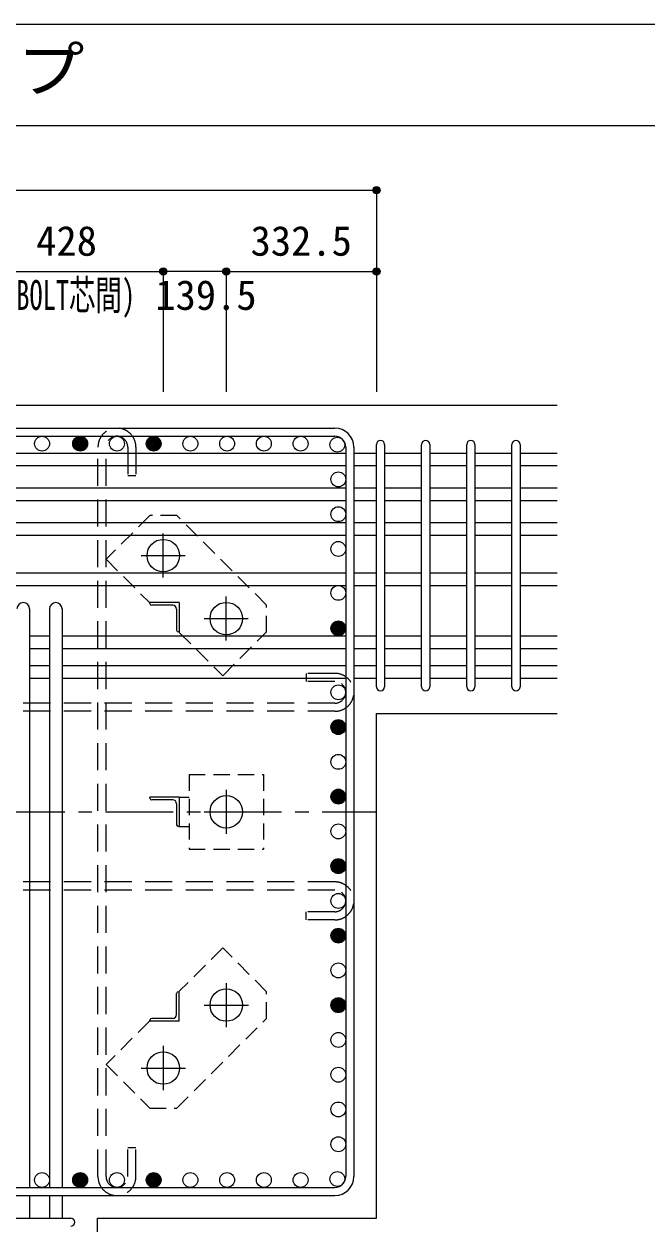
# Model space of a CAD drawing. Units: millimetres at full size, sheet at 1:30. Extents: x -5973 to 5954, y -4195 to 4201.
# Drawn here: x 672 to 2051, y 1543 to 4201 of the extents above; entities that cross this region are included whole.
import ezdxf
from ezdxf.enums import TextEntityAlignment as Align

# ---------------------------------------------------------------- set-up
doc = ezdxf.new("R2010")
doc.units = ezdxf.units.MM
doc.header["$LTSCALE"] = 30
doc.header["$PDMODE"] = 32
doc.header["$PDSIZE"] = 15
for name, pattern in [('CHAIN1', [8, 5, -1, 1, -1]), ('DASHED1', [1.8, 1.2, -0.6]), ('DASHED2', [3, 2, -1])]:
    doc.linetypes.add(name, pattern=pattern)
for name, color, linetype in [('0-1_躯体線', 2, 'Continuous'), ('0-2_アンカーボルト', 4, 'CHAIN1'), ('0-3_立上り筋', 4, 'Continuous'), ('0-4_フープ筋', 7, 'Continuous'), ('0-5_基礎梁筋', 7, 'Continuous'), ('0-6_スタラップ筋', 7, 'Continuous'), ('0-7_文字', 4, 'Continuous'), ('0-9_プレート', 4, 'DASHED1'), ('0-A_アングル', 4, 'Continuous'), ('0-C', 7, 'DASHED2'), ('0-D_寸法', 4, 'Continuous'), ('6-7_文字', 7, 'Continuous'), ('F-0_枠', 6, 'Continuous')]:
    doc.layers.add(name, color=color, linetype=linetype)
doc.styles.add('ＭＳ ゴシック', font='')
doc.styles.get('ＭＳ ゴシック').set_extended_font_data('MS Gothic')

msp = doc.modelspace()

# ---------------------------------------------------------------- linework, layer by layer
at = {"layer": '0-1_躯体線'}
for p, q in [((1852.44, 3356.03), (-347.56, 3356.03)), ((1452.44, 2674.03), (1852.44, 2674.03)), ((1452.44, 1556.03), (1452.44, 2674.03))]:
    msp.add_line(p, q, dxfattribs=at)
msp.add_lwpolyline([(834.44, 1156.03), (834.44, 1556.03), (1452.44, 1556.03)], dxfattribs=at)
at = {"layer": '0-2_アンカーボルト'}
for p, q in [((980.44, 2974.83), (980.44, 3072.33)), ((931.64, 3023.53), (1029.14, 3023.53)), ((1119.94, 2835.33), (1119.94, 2932.83)), ((1071.14, 2884.03), (1168.64, 2884.03)), ((1119.94, 2504.83), (1119.94, 2407.33)), ((1071.24, 2456.03), (1168.74, 2456.03)), ((1119.94, 2076.83), (1119.94, 1979.33)), ((1071.24, 2028.03), (1168.74, 2028.03)), ((980.44, 1937.33), (980.44, 1839.83)), ((931.74, 1888.53), (1029.24, 1888.53))]:
    msp.add_line(p, q, dxfattribs=at)
at = {"layer": '0-2_アンカーボルト', "color": 3, "linetype": 'Continuous'}
for centre in [(980.44, 3023.53), (1119.94, 2884.03), (1119.94, 2456.03), (1119.94, 2028.03), (980.44, 1888.53)]:
    msp.add_circle(centre, 36, dxfattribs=at)
at = {"layer": '0-3_立上り筋', "color": 3}
for centre in [(711.94, 3271.53), (796.43, 3271.53), (877.76, 3271.53), (959.09, 3271.53), (1040.42, 3271.53), (1121.75, 3271.53), (1203.08, 3271.53), (1284.41, 3271.53), (1365.74, 3269.33), (1367.94, 3192.33), (1367.94, 3115.33), (1367.94, 3038.33), (1367.94, 2941.03), (1367.94, 2862.53), (1367.94, 2720.73), (1367.94, 2643.73), (1367.94, 2566.73), (1367.94, 2489.73), (1367.94, 2412.73), (1367.94, 2335.73), (1367.94, 2258.73), (1367.94, 2181.73), (1367.94, 2104.73), (1367.94, 2027.73), (1367.94, 1950.73), (1367.94, 1873.73), (1367.94, 1796.73), (1367.94, 1719.73), (711.94, 1640.53), (796.43, 1640.53), (877.76, 1640.53), (959.09, 1640.53), (1040.42, 1640.53), (1121.75, 1640.53), (1203.08, 1640.53), (1284.41, 1640.53), (1365.74, 1642.73)]:
    msp.add_circle(centre, 16.5, dxfattribs=at)
at = {"layer": '0-3_立上り筋'}
for centre, radius in [((796.43, 3271.53), 14.85), ((796.43, 3271.53), 13.2), ((796.43, 3271.53), 11.55), ((796.43, 3271.53), 9.9), ((796.43, 3271.53), 8.25), ((796.43, 3271.53), 6.6), ((796.43, 3271.53), 4.95), ((796.43, 3271.53), 3.3), ((796.43, 3271.53), 1.65), ((959.09, 3271.53), 14.85), ((959.09, 3271.53), 13.2), ((959.09, 3271.53), 11.55), ((959.09, 3271.53), 9.9), ((959.09, 3271.53), 8.25), ((959.09, 3271.53), 6.6), ((959.09, 3271.53), 4.95), ((959.09, 3271.53), 3.3), ((959.09, 3271.53), 1.65), ((1367.94, 2862.53), 14.85), ((1367.94, 2862.53), 13.2), ((1367.94, 2862.53), 11.55), ((1367.94, 2862.53), 9.9), ((1367.94, 2862.53), 8.25), ((1367.94, 2862.53), 6.6), ((1367.94, 2862.53), 4.95), ((1367.94, 2862.53), 3.3), ((1367.94, 2862.53), 1.65), ((1367.94, 2643.73), 14.85), ((1367.94, 2643.73), 13.2), ((1367.94, 2643.73), 11.55), ((1367.94, 2643.73), 9.9), ((1367.94, 2643.73), 8.25), ((1367.94, 2643.73), 6.6), ((1367.94, 2643.73), 4.95), ((1367.94, 2643.73), 3.3), ((1367.94, 2643.73), 1.65), ((1367.94, 2489.73), 14.85), ((1367.94, 2489.73), 13.2), ((1367.94, 2489.73), 11.55), ((1367.94, 2489.73), 9.9), ((1367.94, 2489.73), 8.25), ((1367.94, 2489.73), 6.6), ((1367.94, 2489.73), 4.95), ((1367.94, 2489.73), 3.3), ((1367.94, 2489.73), 1.65), ((1367.94, 2335.73), 14.85), ((1367.94, 2335.73), 13.2), ((1367.94, 2335.73), 11.55), ((1367.94, 2335.73), 9.9), ((1367.94, 2335.73), 8.25), ((1367.94, 2335.73), 6.6), ((1367.94, 2335.73), 4.95), ((1367.94, 2335.73), 3.3), ((1367.94, 2335.73), 1.65), ((1367.94, 2181.73), 14.85), ((1367.94, 2181.73), 13.2), ((1367.94, 2181.73), 11.55), ((1367.94, 2181.73), 9.9), ((1367.94, 2181.73), 8.25), ((1367.94, 2181.73), 6.6), ((1367.94, 2181.73), 4.95), ((1367.94, 2181.73), 3.3), ((1367.94, 2181.73), 1.65), ((1367.94, 2027.73), 14.85), ((1367.94, 2027.73), 13.2), ((1367.94, 2027.73), 11.55), ((1367.94, 2027.73), 9.9), ((1367.94, 2027.73), 8.25), ((1367.94, 2027.73), 6.6), ((1367.94, 2027.73), 4.95), ((1367.94, 2027.73), 3.3), ((1367.94, 2027.73), 1.65), ((796.43, 1640.53), 14.85), ((796.43, 1640.53), 13.2), ((796.43, 1640.53), 11.55), ((796.43, 1640.53), 9.9), ((796.43, 1640.53), 8.25), ((959.09, 1640.53), 14.85), ((959.09, 1640.53), 13.2), ((959.09, 1640.53), 11.55), ((959.09, 1640.53), 9.9), ((959.09, 1640.53), 8.25), ((796.43, 1640.53), 6.6), ((796.43, 1640.53), 4.95), ((796.43, 1640.53), 3.3), ((796.43, 1640.53), 1.65), ((959.09, 1640.53), 6.6), ((959.09, 1640.53), 4.95), ((959.09, 1640.53), 3.3), ((959.09, 1640.53), 1.65)]:
    msp.add_circle(centre, radius, dxfattribs=at)
at = {"layer": '0-4_フープ筋'}
for p, q in [((-255.56, 3306.03), (1360.44, 3306.03)), ((-255.56, 3288.03), (1360.44, 3288.03)), ((1384.44, 3264.03), (1384.44, 1648.03)), ((1402.44, 3264.03), (1402.44, 1648.03)), ((-255.56, 1624.03), (1360.44, 1624.03)), ((-255.56, 1606.03), (1360.44, 1606.03))]:
    msp.add_line(p, q, dxfattribs=at)
for centre, radius, start, end in [((1360.44, 3264.03), 42, 0, 90), ((1360.44, 3264.03), 24, 0, 90), ((1360.44, 1648.03), 42, 270, 0), ((1360.44, 1648.03), 24, 270, 0)]:
    msp.add_arc(centre, radius, start, end, dxfattribs=at)
at = {"layer": '0-5_基礎梁筋'}
for p, q in [((102.94, 3250.83), (1384.44, 3250.83)), ((1402.44, 3250.83), (1452.44, 3250.83)), ((1470.44, 3250.83), (1552.44, 3250.83)), ((1570.44, 3250.83), (1652.44, 3250.83)), ((1670.44, 3250.83), (1752.44, 3250.83)), ((1770.44, 3250.83), (1852.44, 3250.83)), ((102.94, 3222.83), (1384.44, 3222.83)), ((1402.44, 3222.83), (1452.44, 3222.83)), ((1470.44, 3222.83), (1552.44, 3222.83)), ((1570.44, 3222.83), (1652.44, 3222.83)), ((1670.44, 3222.83), (1752.44, 3222.83)), ((1770.44, 3222.83), (1852.44, 3222.83)), ((102.94, 3173.83), (1384.44, 3173.83)), ((1402.44, 3173.83), (1452.44, 3173.83)), ((1470.44, 3173.83), (1552.44, 3173.83)), ((1570.44, 3173.83), (1652.44, 3173.83)), ((1670.44, 3173.83), (1752.44, 3173.83)), ((1770.44, 3173.83), (1852.44, 3173.83)), ((102.94, 3145.83), (1384.44, 3145.83)), ((1402.44, 3145.83), (1452.44, 3145.83)), ((1470.44, 3145.83), (1552.44, 3145.83)), ((1570.44, 3145.83), (1652.44, 3145.83)), ((1670.44, 3145.83), (1752.44, 3145.83)), ((1770.44, 3145.83), (1852.44, 3145.83)), ((102.94, 3096.83), (1384.44, 3096.83)), ((1402.44, 3096.83), (1452.44, 3096.83)), ((1470.44, 3096.83), (1552.44, 3096.83)), ((1570.44, 3096.83), (1652.44, 3096.83)), ((1670.44, 3096.83), (1752.44, 3096.83)), ((1770.44, 3096.83), (1852.44, 3096.83)), ((102.94, 3068.83), (1384.44, 3068.83)), ((1402.44, 3068.83), (1452.44, 3068.83)), ((1470.44, 3068.83), (1552.44, 3068.83)), ((1570.44, 3068.83), (1652.44, 3068.83)), ((1670.44, 3068.83), (1752.44, 3068.83)), ((1770.44, 3068.83), (1852.44, 3068.83)), ((102.94, 2985.53), (1384.44, 2985.53)), ((1402.44, 2985.53), (1452.44, 2985.53)), ((1470.44, 2985.53), (1552.44, 2985.53)), ((1570.44, 2985.53), (1652.44, 2985.53)), ((1670.44, 2985.53), (1752.44, 2985.53)), ((1770.44, 2985.53), (1852.44, 2985.53)), ((102.94, 2957.53), (1384.44, 2957.53)), ((1402.44, 2957.53), (1452.44, 2957.53)), ((1470.44, 2957.53), (1552.44, 2957.53)), ((1570.44, 2957.53), (1652.44, 2957.53)), ((1670.44, 2957.53), (1752.44, 2957.53)), ((1770.44, 2957.53), (1852.44, 2957.53)), ((684.44, 2905.53), (684.44, 1624.03)), ((728.44, 2905.53), (728.44, 1624.03)), ((756.44, 2905.53), (756.44, 1624.03)), ((684.44, 2846.03), (728.44, 2846.03)), ((756.44, 2846.03), (1384.44, 2846.03)), ((1402.44, 2846.03), (1452.44, 2846.03)), ((1470.44, 2846.03), (1552.44, 2846.03)), ((1570.44, 2846.03), (1652.44, 2846.03)), ((1670.44, 2846.03), (1752.44, 2846.03)), ((1770.44, 2846.03), (1852.44, 2846.03)), ((684.44, 2818.03), (728.44, 2818.03)), ((756.44, 2818.03), (1384.44, 2818.03)), ((1402.44, 2818.03), (1452.44, 2818.03)), ((1470.44, 2818.03), (1552.44, 2818.03)), ((1570.44, 2818.03), (1652.44, 2818.03)), ((1670.44, 2818.03), (1752.44, 2818.03)), ((1770.44, 2818.03), (1852.44, 2818.03)), ((684.44, 2780.03), (728.44, 2780.03)), ((756.44, 2780.03), (1384.44, 2780.03)), ((1402.44, 2780.03), (1452.44, 2780.03)), ((1470.44, 2780.03), (1552.44, 2780.03)), ((1570.44, 2780.03), (1652.44, 2780.03)), ((1670.44, 2780.03), (1752.44, 2780.03)), ((1770.44, 2780.03), (1852.44, 2780.03)), ((684.44, 2752.03), (728.44, 2752.03)), ((756.44, 2752.03), (1384.44, 2752.03)), ((1402.44, 2752.03), (1452.44, 2752.03)), ((1470.44, 2752.03), (1552.44, 2752.03)), ((1570.44, 2752.03), (1652.44, 2752.03)), ((1670.44, 2752.03), (1752.44, 2752.03)), ((1770.44, 2752.03), (1852.44, 2752.03)), ((684.44, 1606.03), (684.44, 1556.03)), ((728.44, 1606.03), (728.44, 1556.03)), ((756.44, 1606.03), (756.44, 1556.03))]:
    msp.add_line(p, q, dxfattribs=at)
for centre in [(670.44, 2905.53), (742.44, 2905.53)]:
    msp.add_arc(centre, 14, 0, 180, dxfattribs=at)
at = {"layer": '0-6_スタラップ筋'}
for p, q in [((1452.44, 2733.03), (1452.44, 3269.83)), ((1470.44, 3269.83), (1470.44, 2733.03)), ((1552.44, 2733.03), (1552.44, 3269.83)), ((1570.44, 3269.83), (1570.44, 2733.03)), ((1652.44, 2733.03), (1652.44, 3269.83)), ((1670.44, 3269.83), (1670.44, 2733.03)), ((1752.44, 2733.03), (1752.44, 3269.83)), ((1770.44, 3269.83), (1770.44, 2733.03)), ((329.44, 1556.03), (775.44, 1556.03))]:
    msp.add_line(p, q, dxfattribs=at)
for centre, start, end in [((1461.44, 3269.83), 0, 180), ((1561.44, 3269.83), 0, 180), ((1661.44, 3269.83), 0, 180), ((1761.44, 3269.83), 0, 180), ((1461.44, 2733.03), 180, 0), ((1561.44, 2733.03), 180, 0), ((1661.44, 2733.03), 180, 0), ((1761.44, 2733.03), 180, 0), ((775.44, 1547.03), 270, 90)]:
    msp.add_arc(centre, 9, start, end, dxfattribs=at)
at = {"layer": '0-9_プレート'}
for p, q in [((950.84, 3112.53), (853.94, 3015.63)), ((1010.24, 3112.53), (950.84, 3112.53)), ((1208.94, 2913.83), (1010.24, 3112.53)), ((853.94, 3015.63), (950.04, 2919.53)), ((1208.94, 2854.43), (1208.94, 2913.83)), ((1037.44, 2538.53), (1037.44, 2373.53)), ((1015.94, 2488.53), (1037.44, 2488.53)), ((1015.94, 2423.53), (1037.44, 2423.53)), ((1037.44, 2373.53), (1202.44, 2373.53)), ((1112.04, 2154.53), (1015.94, 2058.43)), ((1208.94, 2057.63), (1112.04, 2154.53)), ((1208.94, 1998.23), (1208.94, 2057.63)), ((1010.24, 1799.53), (1208.94, 1998.23)), ((950.84, 1799.53), (1010.24, 1799.53))]:
    msp.add_line(p, q, dxfattribs=at)
for points in [[(1015.94, 2853.63), (1112.04, 2757.53), (1208.94, 2854.43)], [(1037.44, 2538.53), (1202.44, 2538.53), (1202.44, 2373.53)], [(950.04, 1992.53), (853.94, 1896.43), (950.84, 1799.53)]]:
    msp.add_lwpolyline(points, dxfattribs=at)
at = {"layer": '0-A_アングル'}
for p, q in [((1015.94, 2919.53), (950.94, 2919.53)), ((950.94, 2917.53), (950.94, 2919.53)), ((1001.44, 2913.53), (954.94, 2913.53)), ((1009.94, 2905.03), (1009.94, 2858.53)), ((1015.94, 2919.53), (1015.94, 2854.53)), ((1015.94, 2854.53), (1013.94, 2854.53)), ((1015.94, 2488.53), (950.94, 2488.53)), ((950.94, 2486.53), (950.94, 2488.53)), ((1001.44, 2482.53), (954.94, 2482.53)), ((1009.94, 2474.03), (1009.94, 2427.53)), ((1015.94, 2488.53), (1015.94, 2423.53)), ((1015.94, 2423.53), (1013.94, 2423.53)), ((1009.94, 2007.03), (1009.94, 2053.53)), ((1013.94, 2057.53), (1015.94, 2057.53)), ((1015.94, 1992.53), (1015.94, 2057.53)), ((950.94, 1992.53), (950.94, 1994.53)), ((1001.44, 1998.53), (954.94, 1998.53)), ((1015.94, 1992.53), (950.94, 1992.53))]:
    msp.add_line(p, q, dxfattribs=at)
for centre, radius, start, end in [((954.94, 2917.53), 4, 180, 270), ((1001.44, 2905.03), 8.5, 0, 90), ((1013.94, 2858.53), 4, 180, 270), ((954.94, 2486.53), 4, 180, 270), ((1001.44, 2474.03), 8.5, 0, 90), ((1013.94, 2427.53), 4, 180, 270), ((1013.94, 2053.53), 4, 90, 180), ((954.94, 1994.53), 4, 90, 180), ((1001.44, 2007.03), 8.5, 270, 0)]:
    msp.add_arc(centre, radius, start, end, dxfattribs=at)
at = {"layer": '0-C'}
for p, q in [((835.76, 1648.03), (835.76, 3264.03)), ((853.76, 1648.03), (853.76, 3264.03)), ((901.76, 3264.03), (901.76, 3200.03)), ((919.76, 3264.03), (919.76, 3200.03)), ((919.76, 3200.03), (901.76, 3200.03)), ((1360.44, 2744.73), (1296.44, 2744.73)), ((1360.44, 2696.73), (-255.56, 2696.73)), ((1360.44, 2678.73), (-255.56, 2678.73)), ((1360.44, 2300.73), (-255.56, 2300.73)), ((1360.44, 2282.73), (-255.56, 2282.73)), ((1360.44, 2234.73), (1296.44, 2234.73)), ((901.76, 1648.03), (901.76, 1712.03))]:
    msp.add_line(p, q, dxfattribs=at)
for points in [[(1360.44, 2762.73), (1296.44, 2762.73), (1296.44, 2744.73)], [(1360.44, 2216.73), (1296.44, 2216.73), (1296.44, 2234.73)], [(919.76, 1648.03), (919.76, 1712.03), (901.76, 1712.03)]]:
    msp.add_lwpolyline(points, dxfattribs=at)
for centre, radius, start, end in [((877.76, 3264.03), 42, 0, 180), ((877.76, 3264.03), 24, 0, 180), ((1360.44, 2720.73), 42, 270, 90), ((1360.44, 2720.73), 24, 270, 90), ((1360.44, 2258.73), 42, 270, 90), ((1360.44, 2258.73), 24, 270, 90), ((877.76, 1648.03), 42, 180, 0), ((877.76, 1648.03), 24, 180, 0)]:
    msp.add_arc(centre, radius, start, end, dxfattribs=at)
at = {"layer": '0-D_寸法'}
for p, q in [((-347.56, 3833.07), (1452.44, 3833.07)), ((-347.56, 3833.07), (1452.44, 3833.07)), ((1452.44, 3833.07), (1452.44, 3653.07)), ((552.44, 3653.07), (980.44, 3653.07)), ((1119.94, 3653.07), (980.44, 3653.07)), ((980.44, 3653.07), (980.44, 3386.03)), ((1119.94, 3653.07), (1119.94, 3386.03)), ((1119.94, 3653.07), (1452.44, 3653.07)), ((1452.44, 3653.07), (1452.44, 3386.03))]:
    msp.add_line(p, q, dxfattribs=at)
at = {"layer": '0-D_寸法', "linetype": 'CHAIN1'}
msp.add_line((-347.56, 2456.03), (1452.44, 2456.03), dxfattribs=at)
at = {"layer": '0-D_寸法'}
for centre, radius in [((1452.44, 3833.07), 8), ((1452.44, 3833.07), 7.2), ((1452.44, 3833.07), 6.4), ((1452.44, 3833.07), 5.6), ((1452.44, 3833.07), 4.8), ((1452.44, 3833.07), 4), ((1452.44, 3833.07), 3.2), ((1452.44, 3833.07), 2.4), ((1452.44, 3833.07), 1.6), ((1452.44, 3833.07), 0.8), ((980.44, 3653.07), 8), ((980.44, 3653.07), 7.2), ((980.44, 3653.07), 6.4), ((980.44, 3653.07), 5.6), ((980.44, 3653.07), 4.8), ((980.44, 3653.07), 4), ((980.44, 3653.07), 3.2), ((980.44, 3653.07), 2.4), ((980.44, 3653.07), 1.6), ((980.44, 3653.07), 0.8), ((1119.94, 3653.07), 8), ((1119.94, 3653.07), 7.2), ((1119.94, 3653.07), 6.4), ((1119.94, 3653.07), 5.6), ((1119.94, 3653.07), 4.8), ((1119.94, 3653.07), 4), ((1119.94, 3653.07), 3.2), ((1119.94, 3653.07), 2.4), ((1119.94, 3653.07), 1.6), ((1119.94, 3653.07), 0.8), ((1452.44, 3653.07), 8), ((1452.44, 3653.07), 7.2), ((1452.44, 3653.07), 6.4), ((1452.44, 3653.07), 5.6), ((1452.44, 3653.07), 4.8), ((1452.44, 3653.07), 4), ((1452.44, 3653.07), 3.2), ((1452.44, 3653.07), 2.4), ((1452.44, 3653.07), 1.6), ((1452.44, 3653.07), 0.8)]:
    msp.add_circle(centre, radius, dxfattribs=at)
at = {"layer": '0-D_寸法', "color": 7}
for p in [(1452.44, 3833.07), (980.44, 3653.07), (980.44, 3653.07), (1119.94, 3653.07), (1119.94, 3653.07), (1452.44, 3653.07), (1452.44, 3653.07)]:
    msp.add_point(p, dxfattribs=at)
at = {"layer": 'F-0_枠'}
msp.add_line((-5972.88, 4201.15), (5954.1, 4201.15), dxfattribs=at)
at = {"layer": 'F-0_枠', "color": 2}
msp.add_line((-5972.88, 3976.15), (3723.6, 3976.15), dxfattribs=at)

# ---------------------------------------------------------------- texts
at = {"layer": '0-7_文字', "style": 'ＭＳ ゴシック', "width": 0.65}
msp.add_text('(A.BOLT芯間)', height=65.98, dxfattribs=at).set_placement((567.44, 3548.07), align=Align.BOTTOM_LEFT)
at = {"layer": '0-D_寸法', "style": 'ＭＳ ゴシック'}
for s, p in [('428', (698.94, 3668.07)), ('332.5', (1173.69, 3668.07)), ('139.5', (962.69, 3548.07))]:
    msp.add_text(s, height=65.98, dxfattribs=at).set_placement(p, align=Align.BOTTOM_LEFT)
at = {"layer": '6-7_文字', "color": 2, "style": 'ＭＳ ゴシック', "width": 1.1}
msp.add_text('\u3000\u3000基礎梁主筋\u3000６本タイプ', height=98.97, dxfattribs=at).set_placement((-1124.64, 4021.15), align=Align.BOTTOM_LEFT)

doc.saveas('drawing.dxf')
